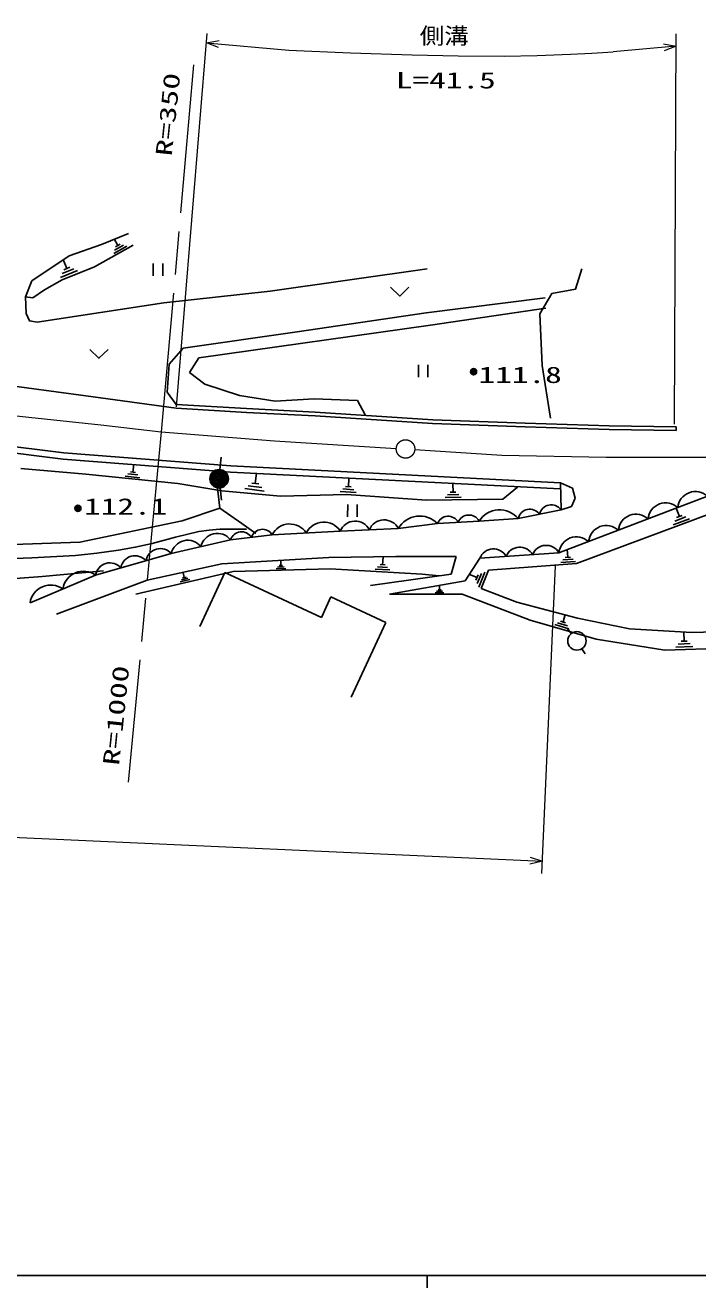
# Model space of a CAD drawing. Units: millimetres, scale not verified. Extents: x 40000 to 680000, y 20000 to 380000.
# Drawn here: x 235510 to 289867, y 204000 to 305961 of the extents above; entities that cross this region are included whole.
import ezdxf
from ezdxf.enums import TextEntityAlignment as Align

# ---------------------------------------------------------------- set-up
doc = ezdxf.new("R2010")
doc.units = ezdxf.units.MM
doc.header["$LTSCALE"] = 1000
doc.linetypes.add('CHAIN', pattern=[18.5, 12, -1.5, 3.5, -1.5])
for name, color, linetype, lineweight in [('M-BGD', 7, 'Continuous', 25), ('M-BMK', 2, 'CHAIN', 13), ('M-STR-HTXT', 7, 'Continuous', 13), ('M-TTL-BAND', 7, 'Continuous', 25)]:
    doc.layers.add(name, color=color, linetype=linetype, lineweight=lineweight)
doc.styles.add('ＭＳ ゴシック', font='')
doc.styles.get('ＭＳ ゴシック').set_extended_font_data('MS Gothic')

# ---------------------------------------------------------------- blocks, each defined once
blk = doc.blocks.new('BUHIN1')
at = {"color": 2, "linetype": 'CHAIN', "lineweight": 13}
blk.add_circle((0, 0), 746, dxfattribs=at)
blk = doc.blocks.new('BUHIN30')
at = {"color": 7, "linetype": 'Continuous', "lineweight": 25}
for radius in [746, 660, 574, 484, 398, 292, 202, 116, 22.5]:
    blk.add_circle((0, 0), radius, dxfattribs=at)
blk = doc.blocks.new('BUHIN138')
at = {"color": 7, "linetype": 'Continuous', "lineweight": 25}
for centre, radius in [((0, 0), 250), ((0, 0), 219), ((0, 0), 188), ((0, 0), 156), ((0, 0), 125), ((0, 0), 93.8), ((0, -1), 62.5), ((0, 0), 31.2)]:
    blk.add_circle(centre, radius, dxfattribs=at)
blk = doc.blocks.new('BUHIN139')
at = {"color": 7, "linetype": 'Continuous', "lineweight": 25}
blk.add_circle((0, 0), 746, dxfattribs=at)
blk = doc.blocks.new('BUHIN140')
at = {"color": 7, "linetype": 'Continuous', "lineweight": 25}
for p, q in [((-385, 500), (-385, -500)), ((382, -500), (382, 500))]:
    blk.add_line(p, q, dxfattribs=at)
blk = doc.blocks.new('BUHIN141')
at = {"color": 7, "linetype": 'Continuous', "lineweight": 25}
blk.add_lwpolyline([(-750, 356), (0, -352), (750, 356)], dxfattribs=at)

msp = doc.modelspace()

# ---------------------------------------------------------------- linework, layer by layer
at = {"layer": 'M-BGD'}
for p, q in [((241666, 288247), (243850, 289143)), ((242999, 288168), (242693, 288712)), ((239052, 287351), (241666, 288247)), ((244240, 288206), (241118, 286453)), ((243710, 288120), (242669, 287536)), ((242733, 287802), (243452, 288206)), ((243182, 288271), (242816, 288065)), ((236047, 285325), (239052, 287351)), ((238870, 286317), (238579, 287041)), ((239745, 286144), (238360, 285587)), ((238482, 285907), (239439, 286291)), ((241118, 286453), (238504, 285402)), ((239114, 286415), (238627, 286219)), ((235539, 284038), (236047, 285325)), ((237060, 284583), (236124, 283960)), ((238504, 285402), (237060, 284583)), ((236124, 283960), (235539, 284038)), ((277546, 283947), (267906, 282737)), ((267906, 282737), (257310, 281181)), ((277590, 283115), (268266, 281750)), ((268266, 281750), (249550, 279089)), ((257310, 281181), (248278, 279884)), ((248278, 279884), (247148, 278582)), ((247148, 278582), (246973, 276324)), ((249550, 279089), (248796, 277924)), ((248796, 277924), (250029, 276963)), ((232099, 277142), (240400, 276027)), ((246973, 276324), (247715, 275345)), ((250029, 276963), (252839, 276071)), ((240400, 276027), (247697, 275046)), ((253403, 274999), (247715, 275345)), ((252839, 276071), (255718, 275589)), ((255718, 275589), (258871, 275792)), ((258871, 275792), (262367, 275653)), ((262367, 275653), (262983, 274487)), ((253386, 274699), (247697, 275046)), ((258939, 274421), (253386, 274699)), ((258956, 274721), (253403, 274999)), ((268439, 273798), (258939, 274421)), ((268454, 274098), (258956, 274721)), ((275911, 273519), (268439, 273798)), ((275921, 273819), (268454, 274098)), ((282697, 273309), (275911, 273519)), ((282704, 273609), (275921, 273819)), ((288112, 273237), (282697, 273309)), ((288116, 273537), (282704, 273609)), ((288112, 273237), (288116, 273537)), ((238627, 271420), (228460, 272689)), ((238576, 270923), (228402, 272192)), ((252139, 270372), (238627, 271420)), ((252107, 269873), (238576, 270923)), ((244217, 269874), (244283, 270494)), ((251246, 270081), (251333, 271077)), ((278783, 269019), (252139, 270372)), ((235146, 270161), (240415, 269712)), ((240415, 269712), (247833, 268965)), ((244770, 269423), (243582, 269549)), ((243789, 269729), (244609, 269642)), ((244426, 269852), (244008, 269896)), ((278758, 268520), (252107, 269873)), ((254106, 268949), (254213, 269774)), ((261631, 268688), (261678, 269362)), ((247833, 268965), (251395, 268369)), ((251266, 268589), (251380, 267595)), ((251395, 268369), (256144, 267920)), ((254828, 268330), (253250, 268536)), ((253530, 268770), (254621, 268628)), ((254384, 268913), (253828, 268985)), ((262247, 268221), (260957, 268311)), ((261173, 268514), (262064, 268452)), ((261858, 268672), (261404, 268703)), ((270318, 268259), (269863, 268254)), ((270091, 268257), (270083, 268933)), ((274101, 267686), (275289, 268650)), ((279748, 268573), (278783, 269019)), ((278783, 269019), (278816, 266833)), ((279970, 267757), (279748, 268573)), ((256144, 267920), (261488, 268065)), ((261488, 268065), (267941, 267616)), ((267941, 267616), (274101, 267686)), ((270742, 267842), (269449, 267827)), ((269648, 268047), (270542, 268057)), ((278642, 263347), (290653, 267922)), ((279673, 267089), (279970, 267757)), ((272189, 265920), (275349, 266122)), ((275349, 266122), (278816, 266833)), ((278816, 266833), (279673, 267089)), ((280053, 262489), (291064, 266579)), ((288005, 265914), (288908, 266249)), ((288378, 266287), (288125, 266970)), ((288608, 266373), (288148, 266202)), ((255472, 264810), (260976, 265112)), ((260976, 265112), (265665, 265313)), ((265665, 265313), (268825, 265718)), ((268825, 265718), (272189, 265920)), ((289189, 266104), (287884, 265618)), ((247316, 263286), (252108, 264404)), ((252108, 264404), (255472, 264810)), ((241199, 261557), (247316, 263286)), ((260057, 262972), (265460, 263070)), ((265460, 263070), (270353, 263067)), ((270353, 263067), (269944, 261640)), ((272251, 262913), (278642, 263347)), ((279364, 262998), (279316, 263620)), ((245378, 261147), (251393, 262468)), ((251393, 262468), (260057, 262972)), ((252310, 261856), (260159, 262054)), ((256576, 262084), (255780, 262063)), ((255900, 262201), (256450, 262215)), ((256311, 262337), (256031, 262330)), ((256171, 262333), (256161, 262749)), ((260159, 262054), (267600, 261642)), ((263977, 262227), (264800, 262181)), ((264607, 262381), (264188, 262404)), ((264398, 262393), (264432, 263016)), ((271060, 261098), (272251, 262913)), ((272959, 261944), (280053, 262489)), ((279989, 262655), (278799, 262563)), ((278969, 262778), (279791, 262841)), ((279573, 263014), (279154, 262982)), ((235897, 259318), (241199, 261557)), ((238037, 258399), (245378, 261147)), ((244460, 260026), (252310, 261856)), ((248814, 261192), (248039, 261011)), ((248130, 261170), (248665, 261294)), ((248504, 261386), (248231, 261323)), ((248368, 261354), (248273, 261760)), ((251651, 261771), (249618, 257412)), ((259444, 258135), (251651, 261771)), ((269944, 261640), (263420, 260727)), ((264972, 261970), (263780, 262036)), ((264954, 260006), (271060, 261098)), ((267600, 261642), (268959, 261502)), ((272030, 261353), (271406, 261613)), ((272117, 261563), (271942, 261143)), ((272047, 260863), (272391, 261688)), ((272669, 261787), (272170, 260593)), ((272347, 260476), (272959, 261944)), ((270835, 260028), (264954, 260006)), ((269344, 260134), (268647, 260132)), ((268755, 260250), (269237, 260251)), ((269117, 260361), (268872, 260360)), ((268995, 260361), (268993, 260725)), ((276310, 257928), (270835, 260028)), ((272347, 260476), (275248, 259374)), ((259444, 258135), (260221, 259800)), ((260221, 259800), (264653, 257732)), ((280140, 258086), (275248, 259374)), ((278986, 257767), (279161, 258366)), ((284359, 257227), (280140, 258086)), ((261842, 251709), (264653, 257732)), ((281650, 256370), (276310, 257928)), ((279450, 257226), (278304, 257560)), ((278539, 257701), (279331, 257470)), ((279188, 257708), (278784, 257826)), ((279645, 256840), (279343, 257239)), ((289394, 256918), (284359, 257227)), ((288765, 256223), (288739, 256951)), ((296610, 257158), (289394, 256918)), ((287194, 255487), (281650, 256370)), ((288293, 255986), (289255, 256020)), ((289010, 256232), (288520, 256214)), ((280504, 255612), (280775, 255191)), ((294699, 255753), (287194, 255487)), ((289477, 255793), (288085, 255744))]:
    msp.add_line(p, q, dxfattribs=at)
for points in [[(267995, 286298), (255315, 284482), (246717, 283533), (236469, 281976)], [(280500, 286289), (279978, 284640), (278068, 284294), (277111, 282644), (277282, 278476), (277974, 274220)], [(235539, 284038), (235577, 282673), (235850, 282088), (236469, 281976)], [(211498, 271770), (210172, 270038), (211291, 267591), (214654, 266060), (220973, 264934), (231472, 263908), (239932, 264208), (248190, 265936), (251249, 266953), (251046, 268584)], [(251249, 266953), (253026, 265729), (254147, 264912)], [(232505, 262803), (236042, 262945), (239566, 263147), (241305, 263324), (243047, 263562), (244405, 263803), (245763, 264105), (247650, 264616), (249542, 265065), (250387, 265188), (251250, 265252), (252320, 265272), (253405, 265258)], [(241841, 261889), (236881, 261453), (231864, 261073)]]:
    msp.add_lwpolyline(points, dxfattribs=at)
for centre, radius, start, end in [((289677, 266873), 1432, 47.04983, 174.64997), ((278031, 266256), 974, 36.35771, 166.83468), ((287275, 265959), 1432, 47.04983, 174.64997), ((267396, 264339), 1986, 43.98531, 150.64457), ((269690, 265381), 928, 28.1923, 158.66928), ((271372, 265482), 928, 28.1923, 158.66928), ((273844, 264857), 1967, 40.03982, 147.26808), ((276298, 265900), 974, 36.35771, 166.83468), ((284873, 265044), 1432, 47.04983, 174.64997), ((254677, 264320), 933, 31.6353, 162.11227), ((256891, 264099), 1587, 32.87548, 153.4093), ((259643, 264250), 1587, 32.87548, 153.4093), ((262172, 264621), 1292, 27.21363, 157.6906), ((264516, 264722), 1292, 27.21363, 157.6906), ((282471, 264129), 1432, 47.04983, 174.64997), ((248643, 263013), 1355, 37.89663, 168.3736), ((251039, 263572), 1355, 37.89663, 168.3736), ((252995, 264118), 933, 31.6353, 162.11227), ((280068, 263214), 1432, 47.04983, 174.64997), ((244390, 261951), 1167, 40.54327, 171.02024), ((246429, 262528), 1167, 40.54327, 171.02024), ((273350, 262494), 1176, 28.64811, 159.12507), ((275480, 262639), 1176, 28.64811, 159.12507), ((277611, 262784), 1176, 28.64811, 159.12507), ((242351, 261375), 1167, 40.54327, 171.02024), ((240221, 260174), 1694, 54.74639, 171.04294), ((237570, 259054), 1694, 54.74639, 171.04294)]:
    msp.add_arc(centre, radius, start, end, dxfattribs=at)
at = {"layer": 'M-BMK'}
for p, q in [((249122, 302757), (246490, 273120)), ((230592, 274849), (241620, 273696)), ((241620, 273696), (246490, 273120)), ((246490, 273120), (243838, 244834)), ((246490, 273120), (255656, 272397)), ((255656, 272397), (265498, 271787)), ((266994, 271693), (274025, 271240)), ((274025, 271240), (282476, 271091)), ((282476, 271091), (290640, 271085))]:
    msp.add_line(p, q, dxfattribs=at)
at = {"layer": 'M-STR-HTXT'}
for p, q in [((247740, 275138), (250215, 305295)), ((287978, 273756), (288115, 305273)), ((250152, 304532), (256802, 303955)), ((288111, 304274), (283024, 303825)), ((277260, 237456), (278381, 262307)), ((185053, 242616), (277305, 238455))]:
    msp.add_line(p, q, dxfattribs=at)
for points in [[(251124, 304159), (250152, 304532), (251173, 304729)], [(256802, 303955), (261786, 303746), (266782, 303575), (270501, 303495), (274219, 303475), (276897, 303514), (279573, 303615), (281299, 303713), (283024, 303825)], [(287089, 304472), (288111, 304274), (287140, 303902)], [(276319, 238787), (277305, 238455), (276294, 238215)]]:
    msp.add_lwpolyline(points, dxfattribs=at)
at = {"layer": 'M-TTL-BAND'}
for p, q in [((40000, 205000), (579000, 205000)), ((268000, 205000), (268000, 204000))]:
    msp.add_line(p, q, dxfattribs=at)

# ---------------------------------------------------------------- block references
at = {"layer": 'M-BGD', "rotation": 359.96256}
for name, p in [('BUHIN140', (246237, 286223)), ('BUHIN141', (265777, 284441)), ('BUHIN141', (241470, 279422)), ('BUHIN140', (267678, 278044)), ('BUHIN138', (271744, 277978)), ('BUHIN30', (251180, 269334)), ('BUHIN138', (239767, 266947)), ('BUHIN140', (261955, 266753)), ('BUHIN139', (280098, 256242))]:
    msp.add_blockref(name, p, dxfattribs=at)
at = {"layer": 'M-BMK', "rotation": 359.96256}
msp.add_blockref('BUHIN1', (266246, 271741), dxfattribs=at)

# ---------------------------------------------------------------- texts
at = {"layer": 'M-BGD', "style": 'ＭＳ ゴシック', "width": 1.5}
for s, p in [('111.8', (272143, 276677)), ('112.1', (240266, 266047))]:
    msp.add_text(s, height=1320, rotation=359.963, dxfattribs=at).set_placement(p, align=Align.BOTTOM_LEFT)
at = {"layer": 'M-BMK', "style": 'ＭＳ ゴシック', "width": 1.5}
for s, p in [('R=350', (247742, 295301)), ('R=1000', (243482, 246092))]:
    msp.add_text(s, height=1320, rotation=84.063, dxfattribs=at).set_placement(p, align=Align.BOTTOM_LEFT)
at = {"layer": 'M-STR-HTXT', "style": 'ＭＳ ゴシック'}
for s, width, p in [('側溝', 1.1, (267394, 304053)), ('L=41.5', 1.5, (265460, 300467))]:
    msp.add_text(s, height=1320, rotation=359.963, dxfattribs=dict(at, width=width)).set_placement(p, align=Align.BOTTOM_LEFT)

doc.saveas('drawing.dxf')
